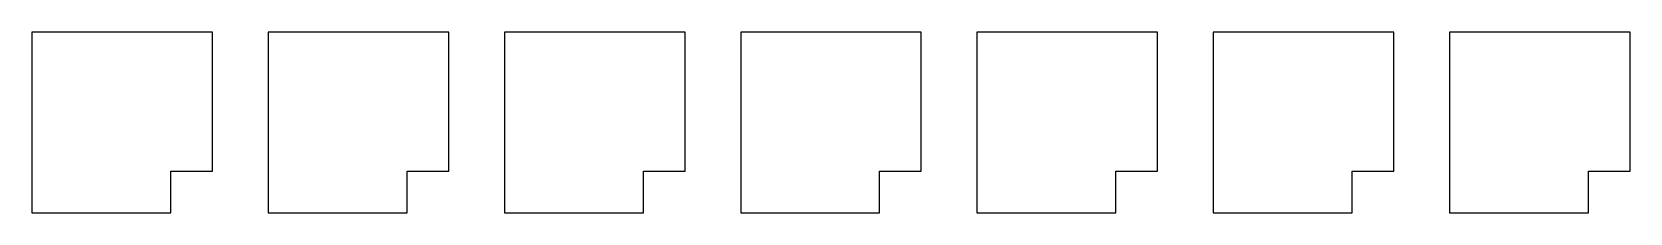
# Model space of a CAD drawing. Header units: millimetres. Extents: x 0 to 115, y 2 to 15.
import ezdxf

# ---------------------------------------------------------------- set-up
doc = ezdxf.new("R2010")
doc.units = ezdxf.units.MM
doc.layers.get('0').update_dxf_attribs({"lineweight": 25, "true_color": 0xffffff})

msp = doc.modelspace()

# ---------------------------------------------------------------- linework, layer by layer
for p, q in [((10, 15), (0, 15)), ((0, 15), (0, 5)), ((13, 5), (13, 15)), ((27, 15), (17, 15)), ((17, 15), (17, 5)), ((30, 5), (30, 15)), ((44, 15), (34, 15)), ((34, 15), (34, 5)), ((47, 5), (47, 15)), ((61, 15), (51, 15)), ((51, 15), (51, 5)), ((64, 5), (64, 15)), ((78, 15), (68, 15)), ((68, 15), (68, 5)), ((81, 5), (81, 15)), ((95, 15), (85, 15)), ((85, 15), (85, 5)), ((98, 5), (98, 15)), ((112, 15), (102, 15)), ((102, 15), (102, 5)), ((115, 5), (115, 15)), ((0, 2), (10, 2)), ((17, 2), (27, 2)), ((34, 2), (44, 2)), ((51, 2), (61, 2)), ((68, 2), (78, 2)), ((85, 2), (95, 2)), ((102, 2), (112, 2))]:
    msp.add_line(p, q)
at = {"flags": 128}
for points in [[(13, 15), (10, 15)], [(30, 15), (27, 15)], [(47, 15), (44, 15)], [(64, 15), (61, 15)], [(81, 15), (78, 15)], [(98, 15), (95, 15)], [(115, 15), (112, 15)], [(0, 5), (0, 2)], [(10, 2), (10, 5)], [(10, 5), (13, 5)], [(17, 5), (17, 2)], [(27, 2), (27, 5)], [(27, 5), (30, 5)], [(34, 5), (34, 2)], [(44, 2), (44, 5)], [(44, 5), (47, 5)], [(51, 5), (51, 2)], [(61, 2), (61, 5)], [(61, 5), (64, 5)], [(68, 5), (68, 2)], [(78, 2), (78, 5)], [(78, 5), (81, 5)], [(85, 5), (85, 2)], [(95, 2), (95, 5)], [(95, 5), (98, 5)], [(102, 5), (102, 2)], [(112, 2), (112, 5)], [(112, 5), (115, 5)]]:
    msp.add_lwpolyline(points, dxfattribs=at)

doc.saveas('drawing.dxf')
